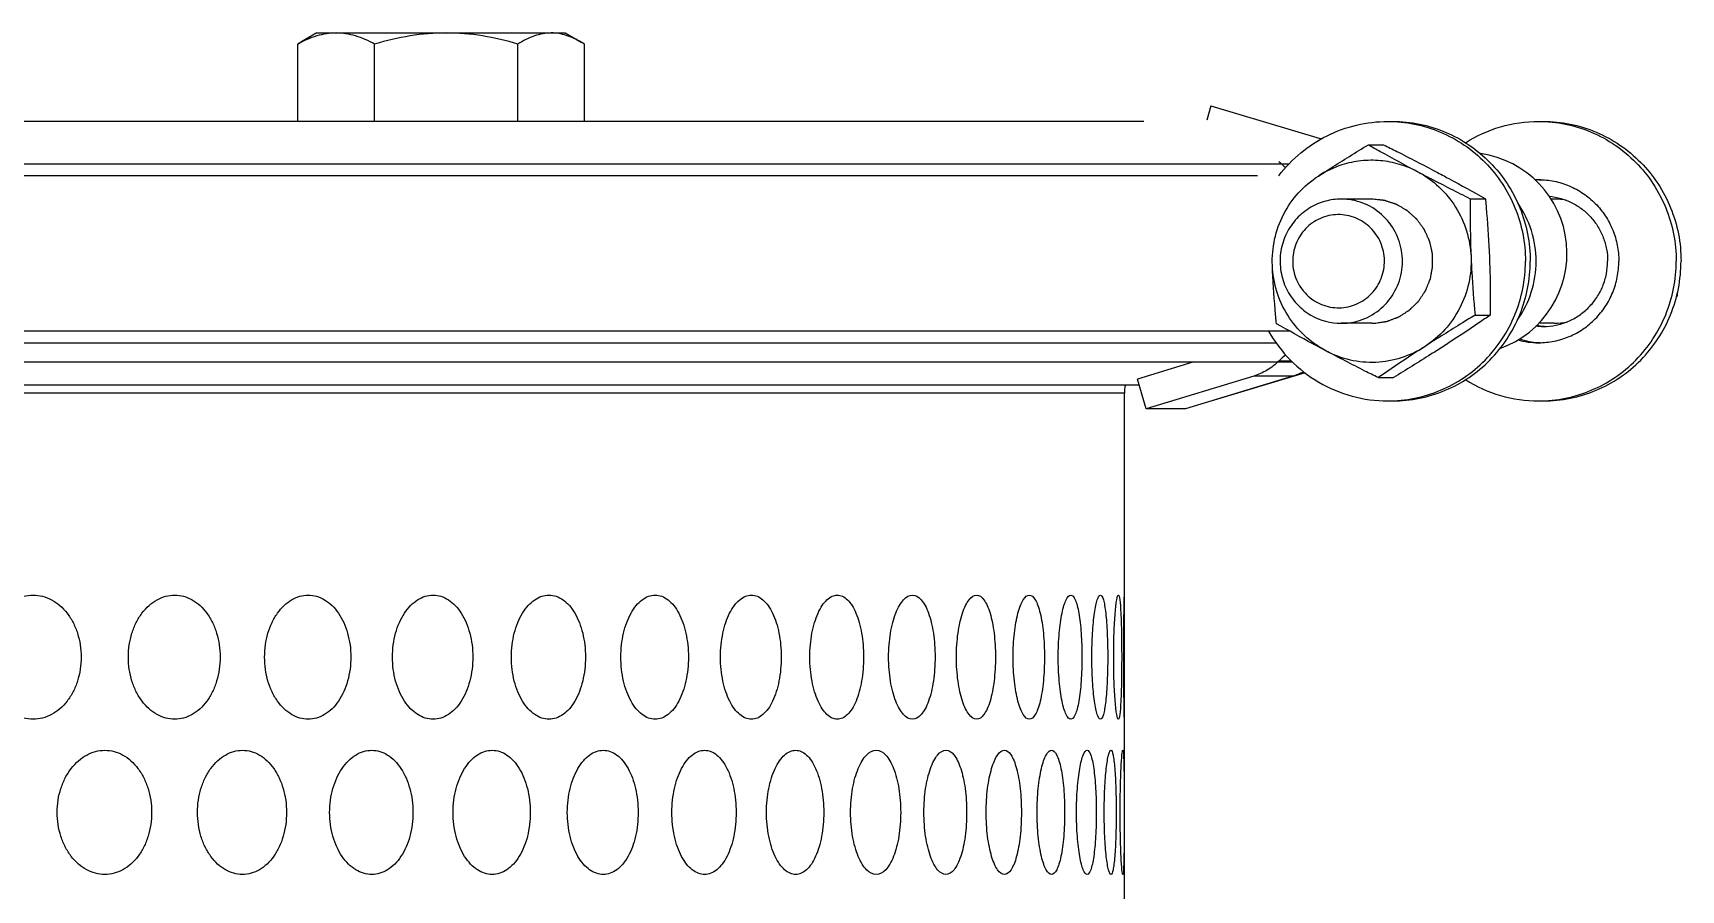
# Model space of a CAD drawing. Header units: millimetres. Extents: x 324 to 7054, y -67 to 2159.
# Drawn here: x 855.2 to 961.4, y 744 to 799.2 of the extents above; entities that cross this region are included whole.
import ezdxf

# ---------------------------------------------------------------- set-up
doc = ezdxf.new("R2010")
doc.units = ezdxf.units.MM
doc.header["$LTSCALE"] = 153.67
doc.layers.get('0').update_dxf_attribs({"linetype": 'CONTINUOUS'})
doc.layers.add('00_BUW_DATUM', color=7, linetype='CONTINUOUS')
doc.layers.add('02___PRT_ALL_AXES', color=7, linetype='CONTINUOUS')

msp = doc.modelspace()

# ---------------------------------------------------------------- linework, layer by layer
at = {"linetype": 'Continuous'}
for p, q in [((931.08848, 794.5043), (930.81352, 793.58779)), ((931.08848, 794.5043), (938.11253, 792.39698)), ((941.43713, 788.49997), (939.47724, 788.49996)), ((953.19641, 788.50005), (952.97202, 788.50005)), ((961.13564, 782.30654), (961.06604, 782.23167)), ((961.08096, 782.30654), (961.13564, 782.30654)), ((941.43718, 780.49997), (939.4773, 780.49996)), ((953.19646, 780.50005), (952.20197, 780.50005)), ((936.34028, 778), (531.51376, 778)), ((929.92889, 778), (926.3553, 776.91133)), ((936.27323, 778.07124), (935.45755, 778.07123)), ((926.92129, 774.99569), (926.3553, 776.91133)), ((933.8386, 777.103), (926.92129, 774.99569)), ((936.36362, 777.10302), (929.44631, 774.9957)), ((937.14753, 777.3135), (931.08848, 775.4957)), ((936.36362, 777.10302), (933.8386, 777.103)), ((925.51376, 776), (543.51376, 776)), ((925.51376, 232.49176), (925.51376, 776)), ((929.44631, 774.9957), (926.92129, 774.99569))]:
    msp.add_line(p, q, dxfattribs=at)
for centre, radius, start, end in [((936.96308, 788.56569), 4, 72.2510919, 73.3), ((938.54594, 794.04647), 4.38844, 225.270898, 233.0509136), ((947.51225, 785), 6.5, 289.6287436, 81.7221805), ((939.47981, 784.59968), 3.90029, 90.0377471, 105.1324038), ((953.19535, 784.60976), 3.8903, 78.0663901, 89.9742897), ((904.38122, 774.44388), 57.29647, 7.8874553, 8.0326796), ((939.47904, 784.39357), 3.89362, 239.9341607, 269.9744249), ((939.47473, 784.40023), 3.90029, 270.0377471, 285.1324038), ((953.1945, 784.3972), 3.89716, 270.0187896, 282.5329533), ((938.54594, 774.9535), 4.38844, 126.9479726, 134.7291015), ((935.22167, 780.84728), 3.91453, 286.9610605, 297.7858261), ((927.51376, 776), 2, 165.2207098, 180)]:
    msp.add_arc(centre, radius, start, end, dxfattribs=at)
for points, knots in [([(940.4929, 780.63519), (940.94813, 780.75854), (941.82331, 781.17793), (942.82412, 782.22964), (943.39711, 783.57109), (943.46821, 785.03035), (943.02952, 786.42237), (942.13473, 787.56968), (940.89938, 788.32438), (939.94775, 788.49997), (939.47724, 788.49996)], [0, 0, 0, 0, 0.124313988, 0.249256379, 0.374825154, 0.500690432, 0.626383576, 0.751519022, 0.87598556, 1, 1, 1, 1]), ([(941.60428, 780.50357), (941.66688, 780.51288), (941.79208, 780.5315), (941.94859, 780.55477), (942.07379, 780.57339), (942.16769, 780.58736), (942.24595, 780.59899), (942.30072, 780.60714), (942.33202, 780.61179), (942.35549, 780.6153), (942.37507, 780.61813), (942.39069, 780.62062), (942.4065, 780.6223), (942.42483, 780.63015), (942.45462, 780.64084), (942.4917, 780.65484), (942.55112, 780.67688), (942.62537, 780.70455), (942.71448, 780.73771), (942.80358, 780.77088), (942.89269, 780.80405), (942.96694, 780.83168), (943.02635, 780.8538), (943.07091, 780.87037), (943.10801, 780.88423), (943.13404, 780.89383), (943.14883, 780.89948), (943.16391, 780.90453), (943.18072, 780.91509), (943.20756, 780.9321), (943.24112, 780.95333), (943.28139, 780.97882), (943.33509, 781.0128), (943.40221, 781.05527), (943.48275, 781.10624), (943.56329, 781.15721), (943.64383, 781.20818), (943.71095, 781.25065), (943.76465, 781.28463), (943.79821, 781.30587), (943.8217, 781.32074), (943.83513, 781.32923), (943.84519, 781.33561), (943.85527, 781.34195), (943.86621, 781.3537), (943.88652, 781.37273), (943.91492, 781.40071), (943.94926, 781.43395), (943.98354, 781.46728), (944.02926, 781.51168), (944.0864, 781.5672), (944.15498, 781.63382), (944.22356, 781.70043), (944.2807, 781.75595), (944.32642, 781.80036), (944.3607, 781.83367), (944.3893, 781.86141), (944.41212, 781.88365), (944.42507, 781.89606), (944.43352, 781.9045), (944.43808, 781.90842), (944.44131, 781.91349), (944.44808, 781.92338), (944.46257, 781.94494), (944.49395, 781.99125), (944.53868, 782.05748), (944.5924, 782.13692), (944.64611, 782.21637), (944.69982, 782.29582), (944.75354, 782.37527), (944.79829, 782.44148), (944.83411, 782.49444), (944.85647, 782.52756), (944.87441, 782.55402), (944.8855, 782.57063), (944.89351, 782.58211), (944.89771, 782.58891), (944.90052, 782.59663), (944.90451, 782.60597), (944.9137, 782.62864), (944.92764, 782.66254), (944.94614, 782.70779), (944.96467, 782.75304), (944.98936, 782.81336), (945.02022, 782.88877), (945.05726, 782.97926), (945.0943, 783.06976), (945.12516, 783.14516), (945.14985, 783.20549), (945.16838, 783.25074), (945.18379, 783.28845), (945.19618, 783.3186), (945.2053, 783.34125), (945.21346, 783.36001), (945.2158, 783.37592), (945.21888, 783.39167), (945.22247, 783.41142), (945.23129, 783.45876), (945.24444, 783.52979), (945.26202, 783.62449), (945.27958, 783.7192), (945.29715, 783.8139), (945.31472, 783.9086), (945.32936, 783.98752), (945.34107, 784.05065), (945.3484, 784.09011), (945.35424, 784.12168), (945.35795, 784.14141), (945.36077, 784.1572), (945.36329, 784.16901), (945.36233, 784.18112), (945.36225, 784.19715), (945.36175, 784.21724), (945.36117, 784.24935), (945.36036, 784.2895), (945.35943, 784.33767), (945.35818, 784.4019), (945.35662, 784.48219), (945.35475, 784.57854), (945.35287, 784.67489), (945.35131, 784.75518), (945.35006, 784.81942), (945.34912, 784.86759), (945.34836, 784.90774), (945.34769, 784.93985), (945.34742, 784.95994), (945.34686, 784.97596), (945.34736, 784.9881), (945.34438, 784.9998), (945.34095, 785.01547), (945.33647, 785.03503), (945.32941, 785.06634), (945.32055, 785.10547), (945.3064, 785.16809), (945.2887, 785.24636), (945.26746, 785.34028), (945.24622, 785.43421), (945.22499, 785.52813), (945.20374, 785.62205), (945.18784, 785.6925), (945.17718, 785.73945), (945.17282, 785.75904), (945.16915, 785.77465), (945.16617, 785.7905), (945.15747, 785.80859), (945.14768, 785.83051), (945.1344, 785.85968), (945.11788, 785.89615), (945.09802, 785.93992), (945.07155, 785.99827), (945.03846, 786.07121), (944.99876, 786.15874), (944.95905, 786.24627), (944.92597, 786.31921), (944.8995, 786.37756), (944.87964, 786.42132), (944.85981, 786.4651), (944.84486, 786.49789), (944.83501, 786.51981), (944.83073, 786.52886), (944.82772, 786.5363), (944.82321, 786.543), (944.81463, 786.55438), (944.80274, 786.57081), (944.7835, 786.597), (944.75953, 786.62978), (944.72113, 786.6822), (944.67315, 786.74774), (944.61557, 786.82638), (944.55799, 786.90502), (944.50041, 786.98366), (944.44282, 787.06229), (944.39485, 787.12785), (944.36123, 787.17368), (944.34568, 787.19504), (944.33843, 787.20481), (944.33495, 787.20985), (944.33025, 787.21356), (944.32147, 787.22166), (944.30805, 787.23353), (944.28439, 787.25484), (944.25474, 787.28141), (944.21919, 787.31333), (944.17178, 787.35587), (944.11252, 787.40905), (944.0414, 787.47287), (943.97029, 787.53668), (943.91103, 787.58986), (943.86362, 787.6324), (943.82807, 787.66433), (943.79246, 787.69616), (943.763, 787.72298), (943.74196, 787.74118), (943.73058, 787.75248), (943.72025, 787.75842), (943.70995, 787.76439), (943.69621, 787.77234), (943.67215, 787.78625), (943.63779, 787.80612), (943.58282, 787.83793), (943.5141, 787.87768), (943.43164, 787.92538), (943.34918, 787.97308), (943.26671, 788.02078), (943.198, 788.06053), (943.14302, 788.09233), (943.10179, 788.11618), (943.06743, 788.13604), (943.03995, 788.15197), (943.02274, 788.16185), (943.00748, 788.16629), (942.99248, 788.17134), (942.9661, 788.17989), (942.92848, 788.19225), (942.88331, 788.20702), (942.8231, 788.22674), (942.74783, 788.25137), (942.6575, 788.28094), (942.56717, 788.31051), (942.47685, 788.34007), (942.40158, 788.36475), (942.34135, 788.38439), (942.30376, 788.39689), (942.27355, 788.40638), (942.25499, 788.41348), (942.23886, 788.41453), (942.22295, 788.41639), (942.20298, 788.41843), (942.17906, 788.421), (942.14714, 788.42439), (942.0913, 788.43034), (942.01152, 788.43883), (941.91579, 788.44902), (941.78815, 788.46261), (941.62859, 788.47959), (941.50095, 788.49318), (941.43713, 788.49997)], [0, 0, 0, 0, 0.015625, 0.03125, 0.0390625, 0.046875, 0.0546875, 0.05859375, 0.060546875, 0.0625, 0.064453125, 0.065429688, 0.06640625, 0.068359375, 0.0703125, 0.07421875, 0.078125, 0.0859375, 0.09375, 0.1015625, 0.109375, 0.1171875, 0.12109375, 0.125, 0.12890625, 0.130859375, 0.131835938, 0.1328125, 0.134765625, 0.13671875, 0.140625, 0.14453125, 0.1484375, 0.15625, 0.1640625, 0.171875, 0.1796875, 0.1875, 0.19140625, 0.1953125, 0.197265625, 0.198242188, 0.19921875, 0.200195312, 0.201171875, 0.203125, 0.20703125, 0.2109375, 0.21484375, 0.21875, 0.2265625, 0.234375, 0.2421875, 0.25, 0.25390625, 0.2578125, 0.26171875, 0.263671875, 0.265625, 0.266113281, 0.266601562, 0.267089844, 0.267578125, 0.26953125, 0.2734375, 0.28125, 0.2890625, 0.296875, 0.3046875, 0.3125, 0.3203125, 0.32421875, 0.328125, 0.330078125, 0.33203125, 0.333007812, 0.333496094, 0.333984375, 0.334960938, 0.3359375, 0.33984375, 0.34375, 0.34765625, 0.3515625, 0.359375, 0.3671875, 0.375, 0.3828125, 0.38671875, 0.390625, 0.39453125, 0.396484375, 0.3984375, 0.400390625, 0.401367188, 0.40234375, 0.404296875, 0.40625, 0.4140625, 0.421875, 0.4296875, 0.4375, 0.4453125, 0.453125, 0.45703125, 0.4609375, 0.462890625, 0.46484375, 0.465820312, 0.466796875, 0.467773438, 0.46875, 0.470703125, 0.47265625, 0.4765625, 0.48046875, 0.484375, 0.4921875, 0.5, 0.5078125, 0.515625, 0.51953125, 0.5234375, 0.52734375, 0.529296875, 0.53125, 0.532226562, 0.533203125, 0.534179688, 0.53515625, 0.537109375, 0.5390625, 0.54296875, 0.546875, 0.5546875, 0.5625, 0.5703125, 0.578125, 0.5859375, 0.59375, 0.595703125, 0.59765625, 0.598632812, 0.599609375, 0.6015625, 0.603515625, 0.60546875, 0.609375, 0.61328125, 0.6171875, 0.625, 0.6328125, 0.640625, 0.6484375, 0.65234375, 0.65625, 0.66015625, 0.6640625, 0.665039062, 0.666015625, 0.666503906, 0.666992188, 0.66796875, 0.669921875, 0.671875, 0.67578125, 0.6796875, 0.6875, 0.6953125, 0.703125, 0.7109375, 0.71875, 0.7265625, 0.73046875, 0.732421875, 0.732910156, 0.733398438, 0.733886719, 0.734375, 0.736328125, 0.73828125, 0.7421875, 0.74609375, 0.75, 0.7578125, 0.765625, 0.7734375, 0.78125, 0.78515625, 0.7890625, 0.79296875, 0.796875, 0.798828125, 0.799804688, 0.80078125, 0.801757812, 0.802734375, 0.8046875, 0.80859375, 0.8125, 0.8203125, 0.828125, 0.8359375, 0.84375, 0.8515625, 0.85546875, 0.859375, 0.86328125, 0.865234375, 0.8671875, 0.868164062, 0.869140625, 0.87109375, 0.875, 0.87890625, 0.8828125, 0.890625, 0.8984375, 0.90625, 0.9140625, 0.921875, 0.92578125, 0.9296875, 0.931640625, 0.93359375, 0.934570312, 0.935546875, 0.9375, 0.939453125, 0.94140625, 0.9453125, 0.953125, 0.9609375, 0.96875, 0.984375, 1, 1, 1, 1]), ([(938.46164, 788.36472), (938.08767, 788.26339), (937.36435, 787.94541), (936.46873, 787.17166), (935.83311, 786.16708), (935.51329, 785.0189), (935.5359, 783.82614), (935.89939, 782.69118), (936.57181, 781.71257), (937.19178, 781.21841), (937.52835, 781.02383)], [0, 0, 0, 0, 0.124076524, 0.248635141, 0.373754975, 0.49928819, 0.624961753, 0.750454283, 0.87550469, 1, 1, 1, 1]), ([(938.54189, 787.39853), (938.16987, 787.29773), (937.45677, 786.94148), (936.67884, 786.03901), (936.29866, 784.90391), (936.3746, 783.70822), (936.89462, 782.63152), (937.78269, 781.83747), (938.90269, 781.44819), (939.6944, 781.50087), (940.06534, 781.60138)], [0, 0, 0, 0, 0.124423511, 0.249541674, 0.375295861, 0.501240898, 0.626822492, 0.751699986, 0.875940263, 1, 1, 1, 1]), ([(940.06534, 781.60138), (940.43735, 781.70218), (941.15046, 782.05843), (941.92838, 782.9609), (942.30857, 784.096), (942.23262, 785.29169), (941.7126, 786.36839), (940.82453, 787.16244), (939.70453, 787.55172), (938.91282, 787.49904), (938.54189, 787.39853)], [0, 0, 0, 0, 0.124423511, 0.249541674, 0.375295861, 0.501240898, 0.626822492, 0.751699986, 0.875940263, 1, 1, 1, 1]), ([(952.02176, 784.5), (952.02176, 785.164), (951.81941, 786.49804), (951.22527, 787.70984), (950.84676, 788.25326)], [0, 0, 0, 0, 0.500659681, 1, 1, 1, 1]), ([(950.824, 780.71426), (951.20957, 781.26068), (951.81536, 782.48209), (952.02176, 783.82944), (952.02176, 784.5)], [0, 0, 0, 0, 0.499325171, 1, 1, 1, 1]), ([(941.43718, 780.49997), (941.46468, 780.50007), (941.50604, 780.50037), (941.55391, 780.50172), (941.58177, 780.50266), (941.59688, 780.50328), (941.60428, 780.50357)], [0, 0, 0, 0, 0.5, 0.75, 0.875, 1, 1, 1, 1]), ([(935.45755, 778.07123), (935.23219, 777.84796), (934.72664, 777.45482), (934.14109, 777.19515), (933.8386, 777.103)], [0, 0, 0, 0, 0.500804119, 1, 1, 1, 1])]:
    msp.add_open_spline(points, degree=3, knots=knots, dxfattribs=at)
at = {"layer": '00_BUW_DATUM', "linetype": 'Continuous'}
for p, q in [((873.51376, 799.2), (872.48849, 798.60806)), ((873.51376, 799.2), (889.51376, 799.2)), ((889.51376, 799.2), (890.53903, 798.60806)), ((872.28442, 798.48547), (872.48846, 798.60826)), ((872.28442, 793.49176), (872.28442, 798.48547)), ((877.23748, 793.49176), (877.23748, 798.48547)), ((886.46682, 793.49176), (886.46682, 798.48547)), ((890.7431, 798.48547), (890.53906, 798.60826)), ((890.7431, 793.49176), (890.7431, 798.48547)), ((941.22438, 791.99877), (942.20364, 791.99877)), ((952.1806, 789.74052), (952.19216, 789.74121)), ((952.18064, 789.73985), (952.19216, 789.74121)), ((947.77665, 788.52514), (948.7559, 788.52514)), ((948.09024, 781.02634), (949.06949, 781.02635)), ((952.18057, 779.25958), (952.1906, 779.25898)), ((952.1806, 779.26017), (952.1906, 779.25898)), ((941.85157, 777.00118), (942.83082, 777.00118))]:
    msp.add_line(p, q, dxfattribs=at)
for centre, radius, start, end in [((941.45459, 784.63926), 6.36354, 107.7029014, 122.8341519), ((952.17941, 784.65654), 5.09351, 89.9998034, 92.7961118), ((952.49214, 784.65677), 5.09328, 93.5068428, 95.9734333), ((952.49188, 784.65994), 5.0901, 91.7638376, 93.3756546), ((952.49225, 784.37796), 4.07791, 263.2307878, 269.9969529), ((952.80519, 784.37916), 4.07914, 259.5025068, 265.6060558), ((952.80477, 784.37661), 4.07656, 265.6091671, 267.797062), ((952.17986, 784.34778), 5.09774, 254.7856269, 269.99483), ((952.49658, 784.36989), 5.12007, 252.2665826, 266.4614537), ((952.49188, 784.34021), 5.09016, 266.6067522, 268.2460143)]:
    msp.add_arc(centre, radius, start, end, dxfattribs=at)
for points, knots in [([(874.76095, 799.2), (874.33882, 799.2), (873.46991, 799.05427), (872.6752, 798.69586), (872.28442, 798.48547)], [0, 0, 0, 0, 0.487481946, 1, 1, 1, 1]), ([(877.23748, 798.48547), (876.84672, 798.69585), (876.05201, 799.05428), (875.18309, 799.2), (874.76095, 799.2)], [0, 0, 0, 0, 0.512509843, 1, 1, 1, 1]), ([(881.85215, 799.2), (881.07208, 799.2), (879.50937, 799.06359), (877.98725, 798.7021), (877.23748, 798.48547)], [0, 0, 0, 0, 0.499885976, 1, 1, 1, 1]), ([(886.46682, 798.48547), (885.71707, 798.7021), (884.19495, 799.0636), (882.63224, 799.2), (881.85215, 799.2)], [0, 0, 0, 0, 0.500105404, 1, 1, 1, 1]), ([(888.60496, 799.2), (888.23907, 799.2), (887.47731, 799.04999), (886.80037, 798.69347), (886.46682, 798.48547)], [0, 0, 0, 0, 0.482076637, 1, 1, 1, 1]), ([(890.53904, 798.60806), (890.23538, 798.78339), (889.6173, 799.08006), (888.9345, 799.2), (888.60496, 799.2)], [0, 0, 0, 0, 0.51550503, 1, 1, 1, 1]), ([(935.45841, 790.0049), (935.86914, 790.54434), (936.81522, 791.53183), (938.5284, 792.64823), (940.4462, 793.34296), (941.79797, 793.50001), (942.47076, 793.49998)], [0, 0, 0, 0, 0.25108156, 0.501310143, 0.750847871, 1, 1, 1, 1]), ([(942.47076, 793.49998), (943.05007, 793.49995), (944.21266, 793.38367), (945.88636, 792.8675), (947.42909, 792.02955), (948.78063, 790.90227), (949.8894, 789.52925), (950.71292, 787.96313), (951.21978, 786.26494), (951.33369, 785.08627), (951.33357, 784.49819)], [0, 0, 0, 0, 0.124059653, 0.248263255, 0.372732349, 0.497547437, 0.622735908, 0.748268326, 0.87406344, 1, 1, 1, 1]), ([(942.78335, 793.49998), (943.36266, 793.49995), (944.52525, 793.38368), (946.19895, 792.8675), (947.74168, 792.02956), (949.09322, 790.90227), (950.20199, 789.52925), (951.02551, 787.96313), (951.53237, 786.26494), (951.64628, 785.08627), (951.64616, 784.4982)], [0, 0, 0, 0, 0.124059653, 0.248263255, 0.372732349, 0.497547437, 0.622735908, 0.748268326, 0.87406344, 1, 1, 1, 1]), ([(947.47733, 792.12913), (948.17404, 792.57189), (949.69824, 793.26404), (951.3558, 793.50005), (952.17944, 793.50005)], [0, 0, 0, 0, 0.500567446, 1, 1, 1, 1]), ([(952.17944, 793.50005), (952.75874, 793.50004), (953.92134, 793.38383), (955.59506, 792.86773), (957.13783, 792.02986), (958.48943, 790.90264), (959.59826, 789.52967), (960.42185, 787.96359), (960.92879, 786.26543), (961.04275, 785.08676), (961.04267, 784.49869)], [0, 0, 0, 0, 0.124059692, 0.248263301, 0.372732378, 0.497547435, 0.622735876, 0.748268278, 0.874063399, 1, 1, 1, 1]), ([(952.49202, 793.50005), (953.07133, 793.50005), (954.23393, 793.38383), (955.90765, 792.86773), (957.45042, 792.02986), (958.80202, 790.90264), (959.91085, 789.52967), (960.73444, 787.96359), (961.24138, 786.26543), (961.35534, 785.08676), (961.35525, 784.49869)], [0, 0, 0, 0, 0.124059692, 0.248263301, 0.372732378, 0.497547435, 0.622735876, 0.748268278, 0.874063399, 1, 1, 1, 1]), ([(938.00423, 789.98618), (938.26949, 790.15733), (939.33592, 790.83927), (940.41272, 791.50487), (941.22438, 791.99877)], [0, 0, 0, 0, 0.249395358, 1, 1, 1, 1]), ([(941.22438, 791.99877), (941.47833, 791.85594), (942.53126, 791.26701), (943.5912, 790.69057), (944.3997, 790.26195)], [0, 0, 0, 0, 0.241499999, 1, 1, 1, 1]), ([(942.20364, 791.99877), (942.48603, 791.85719), (943.61648, 791.28765), (944.74132, 790.70689), (945.58059, 790.26196)], [0, 0, 0, 0, 0.249564239, 1, 1, 1, 1]), ([(944.3997, 790.26195), (944.02932, 790.4583), (943.24809, 790.77822), (942.00665, 791.01623), (940.7433, 791.00392), (939.91834, 790.8286), (939.51956, 790.70146)], [0, 0, 0, 0, 0.250337161, 0.500256375, 0.750046707, 1, 1, 1, 1]), ([(935.04168, 784.2242), (935.01805, 784.78926), (935.11724, 785.92991), (935.69648, 787.54017), (936.66576, 788.94465), (937.53318, 789.68227), (938.00423, 789.98618)], [0, 0, 0, 0, 0.250961316, 0.501506135, 0.751244487, 1, 1, 1, 1]), ([(944.3997, 790.26195), (944.67839, 790.1142), (945.79885, 789.52523), (946.92706, 788.95108), (947.77665, 788.52514)], [0, 0, 0, 0, 0.249190801, 1, 1, 1, 1]), ([(944.3997, 790.26195), (944.89436, 789.99971), (945.82033, 789.33939), (946.90351, 788.02316), (947.6151, 786.46832), (947.80901, 785.3406), (947.83263, 784.77574)], [0, 0, 0, 0, 0.248675143, 0.498335278, 0.748886983, 1, 1, 1, 1]), ([(945.58059, 790.26196), (945.85566, 790.11613), (946.91964, 789.54737), (947.97573, 788.96394), (948.7559, 788.52514)], [0, 0, 0, 0, 0.258063961, 1, 1, 1, 1]), ([(952.17943, 789.75004), (952.51736, 789.75004), (953.19554, 789.68225), (954.17188, 789.3812), (955.07182, 788.89243), (955.86025, 788.23489), (956.50707, 787.434), (956.9875, 786.52045), (957.28322, 785.52986), (957.3497, 784.8423), (957.34964, 784.49925)], [0, 0, 0, 0, 0.124059669, 0.248263303, 0.372732363, 0.497547378, 0.622735836, 0.748268112, 0.874062014, 1, 1, 1, 1]), ([(947.77665, 788.52514), (947.77409, 788.2182), (947.76932, 786.96821), (947.79323, 785.71797), (947.83263, 784.77574)], [0, 0, 0, 0, 0.245556029, 1, 1, 1, 1]), ([(948.7559, 788.52514), (948.78413, 788.21833), (948.89327, 786.97029), (948.97405, 785.71963), (949.01352, 784.77575)], [0, 0, 0, 0, 0.245931701, 1, 1, 1, 1]), ([(952.86785, 788.68267), (953.12156, 788.65917), (953.6262, 788.56407), (954.343, 788.28284), (954.99678, 787.87249), (955.5649, 787.34715), (956.0281, 786.7248), (956.37064, 786.02663), (956.58092, 785.27676), (956.62818, 784.75867), (956.62819, 784.5001)], [0, 0, 0, 0, 0.124046898, 0.24827952, 0.372793679, 0.497646804, 0.622850036, 0.748367237, 0.87411848, 1, 1, 1, 1]), ([(935.2993, 780.47481), (935.27107, 780.78162), (935.16193, 782.02966), (935.08115, 783.28032), (935.04168, 784.2242)], [0, 0, 0, 0, 0.245931701, 1, 1, 1, 1]), ([(938.47461, 778.73799), (937.97995, 779.00023), (937.05399, 779.66055), (935.9708, 780.97678), (935.25921, 782.53162), (935.0653, 783.65934), (935.04168, 784.2242)], [0, 0, 0, 0, 0.248675143, 0.498335278, 0.748886983, 1, 1, 1, 1]), ([(942.46989, 775.49998), (943.04908, 775.49995), (944.21146, 775.61606), (945.88493, 776.13188), (947.42752, 776.96936), (948.77906, 778.09611), (949.88797, 779.46857), (950.7118, 781.03414), (951.21914, 782.73183), (951.33346, 783.91023), (951.33357, 784.49819)], [0, 0, 0, 0, 0.124059922, 0.248263661, 0.372732746, 0.497547697, 0.622735964, 0.748268201, 0.874063262, 1, 1, 1, 1]), ([(942.78247, 775.49998), (943.36167, 775.49995), (944.52405, 775.61606), (946.19751, 776.13188), (947.74011, 776.96936), (949.09164, 778.09611), (950.20056, 779.46858), (951.02439, 781.03414), (951.53172, 782.73183), (951.64605, 783.91023), (951.64616, 784.4982)], [0, 0, 0, 0, 0.124059922, 0.248263661, 0.372732746, 0.497547697, 0.622735964, 0.748268201, 0.874063262, 1, 1, 1, 1]), ([(947.83263, 784.77574), (947.85626, 784.21068), (947.75708, 783.07003), (947.17783, 781.45977), (946.20855, 780.05529), (945.34113, 779.31767), (944.87009, 779.01376)], [0, 0, 0, 0, 0.250961316, 0.501506135, 0.751244487, 1, 1, 1, 1]), ([(947.83263, 784.77574), (947.84588, 784.45875), (947.90741, 783.2074), (948.00454, 781.95797), (948.09024, 781.02634)], [0, 0, 0, 0, 0.253235953, 1, 1, 1, 1]), ([(949.01352, 784.77575), (949.02677, 784.45895), (949.06984, 783.20964), (949.07729, 781.95927), (949.06949, 781.02635)], [0, 0, 0, 0, 0.253649733, 1, 1, 1, 1]), ([(952.17939, 775.50005), (952.75859, 775.50005), (953.92097, 775.61621), (955.5944, 776.13211), (957.13696, 776.96966), (958.48844, 778.09648), (959.59729, 779.469), (960.42105, 781.0346), (960.92831, 782.73232), (961.04258, 783.91072), (961.04267, 784.49869)], [0, 0, 0, 0, 0.124059882, 0.248263615, 0.372732717, 0.497547699, 0.622735996, 0.74826825, 0.874063302, 1, 1, 1, 1]), ([(952.1794, 779.25005), (952.51727, 779.25005), (953.19532, 779.31781), (954.17149, 779.61875), (955.07131, 780.10733), (955.85968, 780.76463), (956.50651, 781.56527), (956.98703, 782.47853), (957.28294, 783.46887), (957.34959, 784.15627), (957.34964, 784.49925)], [0, 0, 0, 0, 0.124059859, 0.248263616, 0.372732702, 0.497547642, 0.622735955, 0.748268084, 0.874061915, 1, 1, 1, 1]), ([(952.49198, 775.50005), (953.07118, 775.50005), (954.23355, 775.61622), (955.90699, 776.13211), (957.44955, 776.96967), (958.80103, 778.09648), (959.90988, 779.469), (960.73364, 781.0346), (961.2409, 782.73232), (961.35517, 783.91073), (961.35525, 784.49869)], [0, 0, 0, 0, 0.124059882, 0.248263615, 0.372732717, 0.497547699, 0.622735996, 0.74826825, 0.874063302, 1, 1, 1, 1]), ([(952.49203, 780.30005), (952.76235, 780.30005), (953.30485, 780.35428), (954.08585, 780.59508), (954.80576, 780.98602), (955.43647, 781.51198), (955.95393, 782.15259), (956.3383, 782.88332), (956.57494, 783.6757), (956.62819, 784.22569), (956.62819, 784.5001)], [0, 0, 0, 0, 0.124059796, 0.248263418, 0.372732525, 0.497547523, 0.622735873, 0.74826809, 0.874061572, 1, 1, 1, 1]), ([(948.09024, 781.02634), (947.82058, 780.86225), (946.74074, 780.20179), (945.66847, 779.52887), (944.87009, 779.01376)], [0, 0, 0, 0, 0.249382278, 1, 1, 1, 1]), ([(949.06949, 781.02635), (948.82851, 780.86088), (947.82969, 780.17908), (946.82152, 779.51092), (946.05098, 779.01377)], [0, 0, 0, 0, 0.24172348, 1, 1, 1, 1]), ([(934.79591, 779.99755), (935.1809, 779.32091), (936.1296, 778.06405), (937.98538, 776.61794), (940.14701, 775.70719), (941.69869, 775.50002), (942.46989, 775.49998)], [0, 0, 0, 0, 0.251301826, 0.501610159, 0.751055028, 1, 1, 1, 1]), ([(938.47461, 778.73799), (938.19954, 778.88382), (937.13556, 779.45258), (936.07947, 780.03601), (935.2993, 780.47481)], [0, 0, 0, 0, 0.258063961, 1, 1, 1, 1]), ([(938.47461, 778.73799), (938.96765, 778.47661), (940.02736, 778.0827), (941.71214, 777.93132), (943.37812, 778.22732), (944.40074, 778.71094), (944.87009, 779.01376)], [0, 0, 0, 0, 0.250133876, 0.499841366, 0.749633993, 1, 1, 1, 1]), ([(944.87009, 779.01376), (944.60809, 778.84472), (943.59451, 778.18503), (942.59149, 777.50921), (941.85157, 777.00118)], [0, 0, 0, 0, 0.257823257, 1, 1, 1, 1]), ([(946.05098, 779.01377), (945.78571, 778.84262), (944.71929, 778.16068), (943.64248, 777.49508), (942.83082, 777.00118)], [0, 0, 0, 0, 0.249395358, 1, 1, 1, 1]), ([(941.85157, 777.00118), (941.56917, 777.14276), (940.43872, 777.7123), (939.31388, 778.29306), (938.47461, 778.73799)], [0, 0, 0, 0, 0.249564239, 1, 1, 1, 1]), ([(947.47753, 776.87084), (948.17422, 776.42812), (949.69834, 775.73604), (951.35581, 775.50005), (952.17939, 775.50005)], [0, 0, 0, 0, 0.50056742, 1, 1, 1, 1])]:
    msp.add_open_spline(points, degree=3, knots=knots, dxfattribs=at)
at = {"layer": '02___PRT_ALL_AXES', "linetype": 'Continuous'}
for p, q in [((926.76986, 793.49176), (540.5752, 793.49176)), ((936.1135, 790.75897), (531.63665, 790.75897)), ((934.08209, 790), (529.01376, 790)), ((936.14989, 780), (529.01376, 780)), ((531.63665, 779.24103), (935.27949, 779.24103)), ((926.47439, 776.50824), (540.5752, 776.50824))]:
    msp.add_line(p, q, dxfattribs=at)
for points, knots in [([(852.09656, 759), (852.09684, 759.26583), (852.13801, 759.78945), (852.32094, 760.54514), (852.61365, 761.23528), (853.1404, 762.04859), (854.01404, 762.7909), (855.24764, 763.10456), (856.4692, 762.79082), (857.32454, 762.05038), (857.83725, 761.2386), (858.12193, 760.54817), (858.29958, 759.79095), (858.3395, 759.2663), (858.33976, 759)], [0, 0, 0, 0, 0.0625, 0.125, 0.1875, 0.25, 0.375, 0.5, 0.625, 0.75, 0.8125, 0.875, 0.9375, 1, 1, 1, 1]), ([(861.37941, 759), (861.37967, 759.26583), (861.41873, 759.78945), (861.59224, 760.54514), (861.86984, 761.23528), (862.36927, 762.04859), (863.19722, 762.7909), (864.36529, 763.10456), (865.52082, 762.79082), (866.3292, 762.05038), (866.81353, 761.2386), (867.08238, 760.54817), (867.25013, 759.79095), (867.28781, 759.2663), (867.28806, 759)], [0, 0, 0, 0, 0.0625, 0.125, 0.1875, 0.25, 0.375, 0.5, 0.625, 0.75, 0.8125, 0.875, 0.9375, 1, 1, 1, 1]), ([(870.15443, 759), (870.15467, 759.26583), (870.19146, 759.78945), (870.35486, 760.54514), (870.61623, 761.23528), (871.08635, 762.04859), (871.8653, 762.7909), (872.96316, 763.10456), (874.04804, 762.79082), (874.80622, 762.05038), (875.26023, 761.2386), (875.51218, 760.54817), (875.66934, 759.79095), (875.70465, 759.2663), (875.70488, 759)], [0, 0, 0, 0, 0.0625, 0.125, 0.1875, 0.25, 0.375, 0.5, 0.625, 0.75, 0.8125, 0.875, 0.9375, 1, 1, 1, 1]), ([(878.38649, 759), (878.38672, 759.26583), (878.42108, 759.78945), (878.57372, 760.54514), (878.81783, 761.23528), (879.25674, 762.04859), (879.98358, 762.7909), (881.00683, 763.10456), (882.01672, 762.79082), (882.72166, 762.05038), (883.14354, 761.2386), (883.37757, 760.54817), (883.52353, 759.79095), (883.55631, 759.2663), (883.55652, 759)], [0, 0, 0, 0, 0.0625, 0.125, 0.1875, 0.25, 0.375, 0.5, 0.625, 0.75, 0.8125, 0.875, 0.9375, 1, 1, 1, 1]), ([(886.04264, 759), (886.04286, 759.26583), (886.07467, 759.78945), (886.21593, 760.54514), (886.44179, 761.23528), (886.84774, 762.04859), (887.51956, 762.7909), (888.4641, 763.10456), (889.39496, 762.79082), (890.04385, 762.05038), (890.4319, 761.2386), (890.64708, 760.54817), (890.78124, 759.79095), (890.81137, 759.2663), (890.81157, 759)], [0, 0, 0, 0, 0.0625, 0.125, 0.1875, 0.25, 0.375, 0.5, 0.625, 0.75, 0.8125, 0.875, 0.9375, 1, 1, 1, 1]), ([(893.09225, 759), (893.09244, 759.26583), (893.12157, 759.78945), (893.25089, 760.54514), (893.4576, 761.23528), (893.82897, 762.04859), (894.44308, 762.7909), (895.30513, 763.10456), (896.15323, 762.79082), (896.74346, 762.05038), (897.09614, 761.2386), (897.29161, 760.54817), (897.41344, 759.79095), (897.44079, 759.2663), (897.44097, 759)], [0, 0, 0, 0, 0.0625, 0.125, 0.1875, 0.25, 0.375, 0.5, 0.625, 0.75, 0.8125, 0.875, 0.9375, 1, 1, 1, 1]), ([(899.50708, 759), (899.50726, 759.26583), (899.53358, 759.78945), (899.65045, 760.54514), (899.83718, 761.23528), (900.17248, 762.04859), (900.72641, 762.7909), (901.50253, 763.10456), (902.26447, 762.79082), (902.79369, 762.05038), (903.10958, 761.2386), (903.28455, 760.54817), (903.39356, 759.79095), (903.41804, 759.2663), (903.4182, 759)], [0, 0, 0, 0, 0.0625, 0.125, 0.1875, 0.25, 0.375, 0.5, 0.625, 0.75, 0.8125, 0.875, 0.9375, 1, 1, 1, 1]), ([(905.26146, 759), (905.26162, 759.26583), (905.28504, 759.78945), (905.38898, 760.54514), (905.55498, 761.23528), (905.85288, 762.04859), (906.34442, 762.7909), (907.0315, 763.10456), (907.70423, 762.79082), (908.17032, 762.05038), (908.44815, 761.2386), (908.60193, 760.54817), (908.69768, 759.79095), (908.71917, 759.2663), (908.71932, 759)], [0, 0, 0, 0, 0.0625, 0.125, 0.1875, 0.25, 0.375, 0.5, 0.625, 0.75, 0.8125, 0.875, 0.9375, 1, 1, 1, 1]), ([(910.33236, 759), (910.3325, 759.26583), (910.35292, 759.78945), (910.44352, 760.54514), (910.58813, 761.23528), (910.84742, 762.04859), (911.27461, 762.7909), (911.86989, 763.10456), (912.45073, 762.79082), (912.85181, 762.05038), (913.09048, 761.2386), (913.22245, 760.54817), (913.30457, 759.79095), (913.32299, 759.2663), (913.32311, 759)], [0, 0, 0, 0, 0.0625, 0.125, 0.1875, 0.25, 0.375, 0.5, 0.625, 0.75, 0.8125, 0.875, 0.9375, 1, 1, 1, 1]), ([(914.69948, 759), (914.6996, 759.26583), (914.71693, 759.78945), (914.79383, 760.54514), (914.91648, 761.23528), (915.13612, 762.04859), (915.49724, 762.7909), (915.99835, 763.10456), (916.48496, 762.79082), (916.81944, 762.05038), (917.01799, 761.2386), (917.12762, 760.54817), (917.19577, 759.79095), (917.21105, 759.2663), (917.21115, 759)], [0, 0, 0, 0, 0.0625, 0.125, 0.1875, 0.25, 0.375, 0.5, 0.625, 0.75, 0.8125, 0.875, 0.9375, 1, 1, 1, 1]), ([(918.34533, 759), (918.34543, 759.26583), (918.35962, 759.78945), (918.4225, 760.54514), (918.52269, 761.23528), (918.70181, 762.04859), (918.99542, 762.7909), (919.40034, 763.10456), (919.79079, 762.79082), (920.05733, 762.05038), (920.21495, 761.2386), (920.30181, 760.54817), (920.35572, 759.79095), (920.3678, 759.2663), (920.36787, 759)], [0, 0, 0, 0, 0.0625, 0.125, 0.1875, 0.25, 0.375, 0.5, 0.625, 0.75, 0.8125, 0.875, 0.9375, 1, 1, 1, 1]), ([(921.25533, 759), (921.25541, 759.26583), (921.26638, 759.78945), (921.31501, 760.54514), (921.39233, 761.23528), (921.53022, 762.04859), (921.75514, 762.7909), (922.06226, 763.10456), (922.35497, 762.79082), (922.5525, 762.05038), (922.66858, 761.2386), (922.73231, 760.54817), (922.77176, 759.79095), (922.78059, 759.2663), (922.78065, 759)], [0, 0, 0, 0, 0.0625, 0.125, 0.1875, 0.25, 0.375, 0.5, 0.625, 0.75, 0.8125, 0.875, 0.9375, 1, 1, 1, 1]), ([(923.41782, 759), (923.41788, 759.26583), (923.4256, 759.78945), (923.45977, 760.54514), (923.51392, 761.23528), (923.61002, 762.04859), (923.76535, 762.7909), (923.97344, 763.10456), (924.16725, 762.79082), (924.29497, 762.05038), (924.36904, 761.2386), (924.40939, 760.54817), (924.43423, 759.79095), (924.43977, 759.2663), (924.43981, 759)], [0, 0, 0, 0, 0.0625, 0.125, 0.1875, 0.25, 0.375, 0.5, 0.625, 0.75, 0.8125, 0.875, 0.9375, 1, 1, 1, 1]), ([(924.82416, 759), (924.82419, 759.26583), (924.82863, 759.78945), (924.8482, 760.54514), (924.87897, 761.23528), (924.93289, 762.04859), (925.01801, 762.7909), (925.12624, 763.10456), (925.22036, 762.79082), (925.27777, 762.05038), (925.30953, 761.2386), (925.32634, 760.54817), (925.33647, 759.79095), (925.3387, 759.2663), (925.33872, 759)], [0, 0, 0, 0, 0.0625, 0.125, 0.1875, 0.25, 0.375, 0.5, 0.625, 0.75, 0.8125, 0.875, 0.9375, 1, 1, 1, 1]), ([(925.4687, 759), (925.4687, 759.26583), (925.46985, 759.78945), (925.47475, 760.54514), (925.482, 761.23528), (925.49353, 762.04859), (925.50811, 762.7909), (925.51359, 763.0079), (925.51376, 762.9994), (925.51376, 762.99821)], [0, 0, 0, 0, 0.122684727, 0.245369453, 0.36805418, 0.490738907, 0.73610836, 0.981477814, 1, 1, 1, 1]), ([(858.33976, 759), (858.33949, 758.73417), (858.29973, 758.21055), (858.12281, 757.45486), (857.83897, 756.76472), (857.32626, 755.95141), (856.47016, 755.2091), (855.24531, 754.89544), (854.015, 755.20918), (853.14217, 755.94962), (852.61542, 756.7614), (852.32185, 757.45183), (852.13816, 758.20905), (852.09683, 758.7337), (852.09656, 759)], [0, 0, 0, 0, 0.0625, 0.125, 0.1875, 0.25, 0.375, 0.5, 0.625, 0.75, 0.8125, 0.875, 0.9375, 1, 1, 1, 1]), ([(867.28806, 759), (867.28781, 758.73417), (867.25026, 758.21055), (867.08321, 757.45486), (866.81516, 756.76472), (866.33083, 755.95141), (865.52173, 755.2091), (864.36309, 754.89544), (863.19813, 755.20918), (862.37095, 755.94962), (861.87152, 756.7614), (861.5931, 757.45183), (861.41887, 758.20905), (861.37967, 758.7337), (861.37941, 759)], [0, 0, 0, 0, 0.0625, 0.125, 0.1875, 0.25, 0.375, 0.5, 0.625, 0.75, 0.8125, 0.875, 0.9375, 1, 1, 1, 1]), ([(875.70488, 759), (875.70464, 758.73417), (875.66947, 758.21055), (875.51296, 757.45486), (875.26176, 756.76472), (874.80775, 755.95141), (874.0489, 755.2091), (872.96109, 754.89544), (871.86616, 755.20918), (871.08792, 755.94962), (870.61782, 756.7614), (870.35567, 757.45183), (870.19159, 758.20905), (870.15467, 758.7337), (870.15443, 759)], [0, 0, 0, 0, 0.0625, 0.125, 0.1875, 0.25, 0.375, 0.5, 0.625, 0.75, 0.8125, 0.875, 0.9375, 1, 1, 1, 1]), ([(883.55652, 759), (883.5563, 758.73417), (883.52365, 758.21055), (883.3783, 757.45486), (883.14496, 756.76472), (882.72308, 755.95141), (882.01752, 755.2091), (881.0049, 754.89544), (879.98438, 755.20918), (879.25821, 755.94962), (878.81931, 756.7614), (878.57449, 757.45183), (878.42121, 758.20905), (878.38671, 758.7337), (878.38649, 759)], [0, 0, 0, 0, 0.0625, 0.125, 0.1875, 0.25, 0.375, 0.5, 0.625, 0.75, 0.8125, 0.875, 0.9375, 1, 1, 1, 1]), ([(890.81157, 759), (890.81137, 758.73417), (890.78135, 758.21055), (890.64775, 757.45486), (890.4332, 756.76472), (890.04516, 755.95141), (889.3957, 755.2091), (888.46232, 754.89544), (887.5203, 755.20918), (886.84911, 755.94962), (886.44316, 756.7614), (886.21664, 757.45183), (886.07478, 758.20905), (886.04285, 758.7337), (886.04264, 759)], [0, 0, 0, 0, 0.0625, 0.125, 0.1875, 0.25, 0.375, 0.5, 0.625, 0.75, 0.8125, 0.875, 0.9375, 1, 1, 1, 1]), ([(897.44097, 759), (897.44079, 758.73417), (897.41354, 758.21055), (897.29221, 757.45486), (897.09732, 756.76472), (896.74465, 755.95141), (896.1539, 755.2091), (895.30351, 754.89544), (894.44375, 755.20918), (893.83022, 755.94962), (893.45885, 756.7614), (893.25154, 757.45183), (893.12168, 758.20905), (893.09244, 758.7337), (893.09225, 759)], [0, 0, 0, 0, 0.0625, 0.125, 0.1875, 0.25, 0.375, 0.5, 0.625, 0.75, 0.8125, 0.875, 0.9375, 1, 1, 1, 1]), ([(903.4182, 759), (903.41803, 758.73417), (903.39365, 758.21055), (903.2851, 757.45486), (903.11064, 756.76472), (902.79476, 755.95141), (902.26508, 755.2091), (901.50107, 754.89544), (900.72701, 755.20918), (900.1736, 755.94962), (899.83831, 756.7614), (899.65103, 757.45183), (899.53368, 758.20905), (899.50725, 758.7337), (899.50708, 759)], [0, 0, 0, 0, 0.0625, 0.125, 0.1875, 0.25, 0.375, 0.5, 0.625, 0.75, 0.8125, 0.875, 0.9375, 1, 1, 1, 1]), ([(908.71932, 759), (908.71917, 758.73417), (908.69776, 758.21055), (908.6024, 757.45486), (908.44908, 756.76472), (908.17126, 755.95141), (907.70477, 755.2091), (907.03021, 754.89544), (906.34495, 755.20918), (905.85387, 755.94962), (905.55599, 756.7614), (905.3895, 757.45183), (905.28512, 758.20905), (905.26162, 758.7337), (905.26146, 759)], [0, 0, 0, 0, 0.0625, 0.125, 0.1875, 0.25, 0.375, 0.5, 0.625, 0.75, 0.8125, 0.875, 0.9375, 1, 1, 1, 1]), ([(913.32311, 759), (913.32299, 758.73417), (913.30463, 758.21055), (913.22286, 757.45486), (913.09128, 756.76472), (912.85262, 755.95141), (912.45119, 755.2091), (911.86877, 754.89544), (911.27507, 755.20918), (910.84829, 755.94962), (910.58901, 756.7614), (910.44397, 757.45183), (910.35299, 758.20905), (910.3325, 758.7337), (910.33236, 759)], [0, 0, 0, 0, 0.0625, 0.125, 0.1875, 0.25, 0.375, 0.5, 0.625, 0.75, 0.8125, 0.875, 0.9375, 1, 1, 1, 1]), ([(917.21115, 759), (917.21105, 758.73417), (917.19583, 758.21055), (917.12796, 757.45486), (917.01865, 756.76472), (916.82012, 755.95141), (916.48535, 755.2091), (915.99741, 754.89544), (915.49763, 755.20918), (915.13686, 755.94962), (914.91722, 756.7614), (914.79422, 757.45183), (914.717, 758.20905), (914.69959, 758.7337), (914.69948, 759)], [0, 0, 0, 0, 0.0625, 0.125, 0.1875, 0.25, 0.375, 0.5, 0.625, 0.75, 0.8125, 0.875, 0.9375, 1, 1, 1, 1]), ([(920.36787, 759), (920.36779, 758.73417), (920.35576, 758.21055), (920.30207, 757.45486), (920.21548, 756.76472), (920.05786, 755.95141), (919.7911, 755.2091), (919.39959, 754.89544), (918.99573, 755.20918), (918.70241, 755.94962), (918.52329, 756.7614), (918.42282, 757.45183), (918.35967, 758.20905), (918.34543, 758.7337), (918.34533, 759)], [0, 0, 0, 0, 0.0625, 0.125, 0.1875, 0.25, 0.375, 0.5, 0.625, 0.75, 0.8125, 0.875, 0.9375, 1, 1, 1, 1]), ([(922.78065, 759), (922.78059, 758.73417), (922.77179, 758.21055), (922.7325, 757.45486), (922.66896, 756.76472), (922.55289, 755.95141), (922.35521, 755.2091), (922.06169, 754.89544), (921.75537, 755.20918), (921.53068, 755.94962), (921.3928, 756.7614), (921.31525, 757.45183), (921.26643, 758.20905), (921.2554, 758.7337), (921.25533, 759)], [0, 0, 0, 0, 0.0625, 0.125, 0.1875, 0.25, 0.375, 0.5, 0.625, 0.75, 0.8125, 0.875, 0.9375, 1, 1, 1, 1]), ([(924.43981, 759), (924.43977, 758.73417), (924.43425, 758.21055), (924.40951, 757.45486), (924.36928, 756.76472), (924.29523, 755.95141), (924.16741, 755.2091), (923.97306, 754.89544), (923.76551, 755.20918), (923.61034, 755.94962), (923.51425, 756.7614), (923.45994, 757.45183), (923.42563, 758.20905), (923.41788, 758.7337), (923.41782, 759)], [0, 0, 0, 0, 0.0625, 0.125, 0.1875, 0.25, 0.375, 0.5, 0.625, 0.75, 0.8125, 0.875, 0.9375, 1, 1, 1, 1]), ([(925.33872, 759), (925.3387, 758.73417), (925.33648, 758.21055), (925.32639, 757.45486), (925.30963, 756.76472), (925.27789, 755.95141), (925.22044, 755.2091), (925.12605, 754.89544), (925.01809, 755.20918), (924.93307, 755.94962), (924.87915, 756.7614), (924.8483, 757.45183), (924.82865, 758.20905), (924.82419, 758.7337), (924.82416, 759)], [0, 0, 0, 0, 0.0625, 0.125, 0.1875, 0.25, 0.375, 0.5, 0.625, 0.75, 0.8125, 0.875, 0.9375, 1, 1, 1, 1]), ([(925.51376, 755.00183), (925.51376, 755.00062), (925.51359, 754.99202), (925.50811, 755.20918), (925.49357, 755.94962), (925.48204, 756.7614), (925.47477, 757.45183), (925.46985, 758.20905), (925.4687, 758.7337), (925.4687, 759)], [0, 0, 0, 0, 0.018760505, 0.264070379, 0.509380252, 0.632035189, 0.754690126, 0.877345063, 1, 1, 1, 1]), ([(856.79919, 749), (856.79946, 749.26583), (856.83959, 749.78945), (857.0179, 750.54514), (857.3032, 751.23528), (857.81655, 752.04859), (858.66777, 752.7909), (859.86921, 753.10456), (861.05834, 752.79082), (861.89062, 752.05038), (862.38939, 751.2386), (862.66629, 750.54817), (862.83908, 749.79095), (862.8779, 749.2663), (862.87815, 749)], [0, 0, 0, 0, 0.0625, 0.125, 0.1875, 0.25, 0.375, 0.5, 0.625, 0.75, 0.8125, 0.875, 0.9375, 1, 1, 1, 1]), ([(865.83264, 749), (865.83289, 749.26583), (865.87083, 749.78945), (866.03938, 750.54514), (866.309, 751.23528), (866.79401, 752.04859), (867.59787, 752.7909), (868.7314, 753.10456), (869.85217, 752.79082), (870.63583, 752.05038), (871.10524, 751.2386), (871.36577, 750.54817), (871.52831, 749.79095), (871.56482, 749.2663), (871.56506, 749)], [0, 0, 0, 0, 0.0625, 0.125, 0.1875, 0.25, 0.375, 0.5, 0.625, 0.75, 0.8125, 0.875, 0.9375, 1, 1, 1, 1]), ([(874.34044, 749), (874.34068, 749.26583), (874.37627, 749.78945), (874.53437, 750.54514), (874.78724, 751.23528), (875.24198, 752.04859), (875.99525, 752.7909), (877.05633, 753.10456), (878.10425, 752.79082), (878.83617, 752.05038), (879.27434, 751.2386), (879.51745, 750.54817), (879.66908, 749.79095), (879.70314, 749.2663), (879.70336, 749)], [0, 0, 0, 0, 0.0625, 0.125, 0.1875, 0.25, 0.375, 0.5, 0.625, 0.75, 0.8125, 0.875, 0.9375, 1, 1, 1, 1]), ([(882.28853, 749), (882.28875, 749.26583), (882.32185, 749.78945), (882.46888, 750.54514), (882.70398, 751.23528), (883.12662, 752.04859), (883.8263, 752.7909), (884.81069, 753.10456), (885.78155, 752.79082), (886.4588, 752.05038), (886.86397, 751.2386), (887.08869, 750.54817), (887.22882, 749.79095), (887.26029, 749.2663), (887.26049, 749)], [0, 0, 0, 0, 0.0625, 0.125, 0.1875, 0.25, 0.375, 0.5, 0.625, 0.75, 0.8125, 0.875, 0.9375, 1, 1, 1, 1]), ([(889.64509, 749), (889.64529, 749.26583), (889.67577, 749.78945), (889.81114, 750.54514), (890.02753, 751.23528), (890.41639, 752.04859), (891.05967, 752.7909), (891.96342, 753.10456), (892.85334, 752.79082), (893.47321, 752.05038), (893.84376, 751.2386), (894.04919, 750.54817), (894.17725, 749.79095), (894.20601, 749.2663), (894.20619, 749)], [0, 0, 0, 0, 0.0625, 0.125, 0.1875, 0.25, 0.375, 0.5, 0.625, 0.75, 0.8125, 0.875, 0.9375, 1, 1, 1, 1]), ([(896.38068, 749), (896.38086, 749.26583), (896.4086, 749.78945), (896.53176, 750.54514), (896.72858, 751.23528), (897.08209, 752.04859), (897.6664, 752.7909), (898.4859, 753.10456), (899.29132, 752.79082), (899.85133, 752.05038), (900.18578, 751.2386), (900.37109, 750.54817), (900.48657, 749.79095), (900.51249, 749.2663), (900.51266, 749)], [0, 0, 0, 0, 0.0625, 0.125, 0.1875, 0.25, 0.375, 0.5, 0.625, 0.75, 0.8125, 0.875, 0.9375, 1, 1, 1, 1]), ([(902.46833, 749), (902.4685, 749.26583), (902.49338, 749.78945), (902.60384, 750.54514), (902.7803, 751.23528), (903.09705, 752.04859), (903.62005, 752.7909), (904.35202, 753.10456), (905.06971, 752.79082), (905.56762, 752.05038), (905.86462, 751.2386), (906.02908, 750.54817), (906.13152, 749.79095), (906.15451, 749.2663), (906.15466, 749)], [0, 0, 0, 0, 0.0625, 0.125, 0.1875, 0.25, 0.375, 0.5, 0.625, 0.75, 0.8125, 0.875, 0.9375, 1, 1, 1, 1]), ([(907.88368, 749), (907.88383, 749.26583), (907.90576, 749.78945), (908.00308, 750.54514), (908.15847, 751.23528), (908.43719, 752.04859), (908.89679, 752.7909), (909.53829, 753.10456), (910.16539, 752.79082), (910.59919, 752.05038), (910.85757, 751.2386), (911.00052, 750.54817), (911.0895, 749.79095), (911.10947, 749.2663), (911.1096, 749)], [0, 0, 0, 0, 0.0625, 0.125, 0.1875, 0.25, 0.375, 0.5, 0.625, 0.75, 0.8125, 0.875, 0.9375, 1, 1, 1, 1]), ([(912.60505, 749), (912.60518, 749.26583), (912.62407, 749.78945), (912.70786, 750.54514), (912.84155, 751.23528), (913.08114, 752.04859), (913.47549, 752.7909), (914.02396, 753.10456), (914.55796, 752.79082), (914.92592, 752.05038), (915.14464, 751.2386), (915.2655, 750.54817), (915.34067, 749.79095), (915.35753, 749.2663), (915.35764, 749)], [0, 0, 0, 0, 0.0625, 0.125, 0.1875, 0.25, 0.375, 0.5, 0.625, 0.75, 0.8125, 0.875, 0.9375, 1, 1, 1, 1]), ([(916.61355, 749), (916.61365, 749.26583), (916.62942, 749.78945), (916.69935, 750.54514), (916.81082, 751.23528), (917.0103, 752.04859), (917.33783, 752.7909), (917.79107, 753.10456), (918.22982, 752.79082), (918.53048, 752.05038), (918.70866, 751.2386), (918.80695, 750.54817), (918.86801, 749.79095), (918.8817, 749.2663), (918.88179, 749)], [0, 0, 0, 0, 0.0625, 0.125, 0.1875, 0.25, 0.375, 0.5, 0.625, 0.75, 0.8125, 0.875, 0.9375, 1, 1, 1, 1]), ([(919.89311, 749), (919.8932, 749.26583), (919.90579, 749.78945), (919.96157, 750.54514), (920.05037, 751.23528), (920.20895, 752.04859), (920.46835, 752.7909), (920.82455, 753.10456), (921.1663, 752.79082), (921.39844, 752.05038), (921.53537, 751.2386), (921.6107, 750.54817), (921.6574, 749.79095), (921.66786, 749.2663), (921.66793, 749)], [0, 0, 0, 0, 0.0625, 0.125, 0.1875, 0.25, 0.375, 0.5, 0.625, 0.75, 0.8125, 0.875, 0.9375, 1, 1, 1, 1]), ([(922.43063, 749), (922.43069, 749.26583), (922.44005, 749.78945), (922.48147, 750.54514), (922.54723, 751.23528), (922.66429, 752.04859), (922.85451, 752.7909), (923.11224, 753.10456), (923.35562, 752.79082), (923.51833, 752.05038), (923.61345, 751.2386), (923.66551, 750.54817), (923.69768, 749.79095), (923.70487, 749.2663), (923.70491, 749)], [0, 0, 0, 0, 0.0625, 0.125, 0.1875, 0.25, 0.375, 0.5, 0.625, 0.75, 0.8125, 0.875, 0.9375, 1, 1, 1, 1]), ([(924.21593, 749), (924.21597, 749.26583), (924.22206, 749.78945), (924.24895, 750.54514), (924.29143, 751.23528), (924.36647, 752.04859), (924.48676, 752.7909), (924.645, 753.10456), (924.78904, 752.79082), (924.88165, 752.05038), (924.93459, 751.2386), (924.96318, 750.54817), (924.98067, 749.79095), (924.98456, 749.2663), (924.98459, 749)], [0, 0, 0, 0, 0.0625, 0.125, 0.1875, 0.25, 0.375, 0.5, 0.625, 0.75, 0.8125, 0.875, 0.9375, 1, 1, 1, 1]), ([(925.24188, 749), (925.2419, 749.26583), (925.2447, 749.78945), (925.25694, 750.54514), (925.27596, 751.23528), (925.3087, 752.04859), (925.35857, 752.7909), (925.41668, 753.10456), (925.4608, 752.79082), (925.48295, 752.05038), (925.49349, 751.2386), (925.4985, 750.54817), (925.50125, 749.79095), (925.50183, 749.2663), (925.50183, 749)], [0, 0, 0, 0, 0.0625, 0.125, 0.1875, 0.25, 0.375, 0.5, 0.625, 0.75, 0.8125, 0.875, 0.9375, 1, 1, 1, 1]), ([(862.87815, 749), (862.87789, 748.73417), (862.83922, 748.21055), (862.66715, 747.45486), (862.39107, 746.76472), (861.8923, 745.95141), (861.05928, 745.2091), (859.86694, 744.89544), (858.6687, 745.20918), (857.81827, 745.94962), (857.30493, 746.7614), (857.01879, 747.45183), (856.83974, 748.20905), (856.79945, 748.7337), (856.79919, 749)], [0, 0, 0, 0, 0.0625, 0.125, 0.1875, 0.25, 0.375, 0.5, 0.625, 0.75, 0.8125, 0.875, 0.9375, 1, 1, 1, 1]), ([(871.56506, 749), (871.56482, 748.73417), (871.52844, 748.21055), (871.36658, 747.45486), (871.10682, 746.76472), (870.63742, 745.95141), (869.85305, 745.2091), (868.72926, 744.89544), (867.59875, 745.20918), (866.79564, 745.94962), (866.31063, 746.7614), (866.04022, 747.45183), (865.87097, 748.20905), (865.83289, 748.7337), (865.83264, 749)], [0, 0, 0, 0, 0.0625, 0.125, 0.1875, 0.25, 0.375, 0.5, 0.625, 0.75, 0.8125, 0.875, 0.9375, 1, 1, 1, 1]), ([(879.70336, 749), (879.70314, 748.73417), (879.66921, 748.21055), (879.5182, 747.45486), (879.27581, 746.76472), (878.83765, 745.95141), (878.10507, 745.2091), (877.05433, 744.89544), (875.99608, 745.20918), (875.2435, 745.94962), (874.78877, 746.7614), (874.53516, 747.45183), (874.3764, 748.20905), (874.34067, 748.7337), (874.34044, 749)], [0, 0, 0, 0, 0.0625, 0.125, 0.1875, 0.25, 0.375, 0.5, 0.625, 0.75, 0.8125, 0.875, 0.9375, 1, 1, 1, 1]), ([(887.26049, 749), (887.26028, 748.73417), (887.22893, 748.21055), (887.08938, 747.45486), (886.86533, 746.76472), (886.46017, 745.95141), (885.78231, 745.2091), (884.80883, 744.89544), (883.82707, 745.20918), (883.12804, 745.94962), (882.7054, 746.7614), (882.46961, 747.45183), (882.32197, 748.20905), (882.28874, 748.7337), (882.28853, 749)], [0, 0, 0, 0, 0.0625, 0.125, 0.1875, 0.25, 0.375, 0.5, 0.625, 0.75, 0.8125, 0.875, 0.9375, 1, 1, 1, 1]), ([(894.20619, 749), (894.206, 748.73417), (894.17735, 748.21055), (894.04983, 747.45486), (893.84501, 746.76472), (893.47446, 745.95141), (892.85405, 745.2091), (891.96172, 744.89544), (891.06037, 745.20918), (890.41769, 745.94962), (890.02884, 746.7614), (889.81181, 747.45183), (889.67589, 748.20905), (889.64529, 748.7337), (889.64509, 749)], [0, 0, 0, 0, 0.0625, 0.125, 0.1875, 0.25, 0.375, 0.5, 0.625, 0.75, 0.8125, 0.875, 0.9375, 1, 1, 1, 1]), ([(900.51266, 749), (900.51249, 748.73417), (900.48666, 748.21055), (900.37166, 747.45486), (900.1869, 746.76472), (899.85246, 745.95141), (899.29196, 745.2091), (898.48436, 744.89544), (897.66704, 745.20918), (897.08327, 745.94962), (896.72977, 746.7614), (896.53237, 747.45183), (896.4087, 748.20905), (896.38086, 748.7337), (896.38068, 749)], [0, 0, 0, 0, 0.0625, 0.125, 0.1875, 0.25, 0.375, 0.5, 0.625, 0.75, 0.8125, 0.875, 0.9375, 1, 1, 1, 1]), ([(906.15466, 749), (906.15451, 748.73417), (906.1316, 748.21055), (906.02959, 747.45486), (905.86562, 746.76472), (905.56862, 745.95141), (905.07028, 745.2091), (904.35064, 744.89544), (903.62062, 745.20918), (903.09811, 745.94962), (902.78136, 746.7614), (902.60439, 747.45183), (902.49347, 748.20905), (902.46849, 748.7337), (902.46833, 749)], [0, 0, 0, 0, 0.0625, 0.125, 0.1875, 0.25, 0.375, 0.5, 0.625, 0.75, 0.8125, 0.875, 0.9375, 1, 1, 1, 1]), ([(911.1096, 749), (911.10946, 748.73417), (911.08957, 748.21055), (911.00096, 747.45486), (910.85844, 746.76472), (910.60007, 745.95141), (910.16589, 745.2091), (909.53709, 744.89544), (908.89728, 745.20918), (908.43813, 745.94962), (908.15941, 746.7614), (908.00357, 747.45183), (907.90584, 748.20905), (907.88383, 748.7337), (907.88368, 749)], [0, 0, 0, 0, 0.0625, 0.125, 0.1875, 0.25, 0.375, 0.5, 0.625, 0.75, 0.8125, 0.875, 0.9375, 1, 1, 1, 1]), ([(915.35764, 749), (915.35753, 748.73417), (915.34073, 748.21055), (915.26587, 747.45486), (915.14537, 746.76472), (914.92666, 745.95141), (914.55838, 745.2091), (914.02293, 744.89544), (913.47591, 745.20918), (913.08194, 745.94962), (912.84236, 746.7614), (912.70828, 747.45183), (912.62414, 748.20905), (912.60518, 748.7337), (912.60505, 749)], [0, 0, 0, 0, 0.0625, 0.125, 0.1875, 0.25, 0.375, 0.5, 0.625, 0.75, 0.8125, 0.875, 0.9375, 1, 1, 1, 1]), ([(918.88179, 749), (918.88169, 748.73417), (918.86806, 748.21055), (918.80725, 747.45486), (918.70925, 746.76472), (918.53109, 745.95141), (918.23018, 745.2091), (917.79023, 744.89544), (917.33818, 745.20918), (917.01097, 745.94962), (916.81149, 746.7614), (916.6997, 747.45183), (916.62948, 748.20905), (916.61365, 748.7337), (916.61355, 749)], [0, 0, 0, 0, 0.0625, 0.125, 0.1875, 0.25, 0.375, 0.5, 0.625, 0.75, 0.8125, 0.875, 0.9375, 1, 1, 1, 1]), ([(921.66793, 749), (921.66786, 748.73417), (921.65744, 748.21055), (921.61093, 747.45486), (921.53582, 746.76472), (921.39891, 745.95141), (921.16657, 745.2091), (920.82389, 744.89544), (920.46862, 745.20918), (920.20948, 745.94962), (920.0509, 746.7614), (919.96185, 747.45183), (919.90583, 748.20905), (919.8932, 748.7337), (919.89311, 749)], [0, 0, 0, 0, 0.0625, 0.125, 0.1875, 0.25, 0.375, 0.5, 0.625, 0.75, 0.8125, 0.875, 0.9375, 1, 1, 1, 1]), ([(923.70491, 749), (923.70487, 748.73417), (923.69771, 748.21055), (923.66567, 747.45486), (923.61377, 746.76472), (923.51865, 745.95141), (923.35582, 745.2091), (923.11177, 744.89544), (922.8547, 745.20918), (922.66467, 745.94962), (922.54763, 746.7614), (922.48167, 747.45183), (922.44008, 748.20905), (922.43069, 748.7337), (922.43063, 749)], [0, 0, 0, 0, 0.0625, 0.125, 0.1875, 0.25, 0.375, 0.5, 0.625, 0.75, 0.8125, 0.875, 0.9375, 1, 1, 1, 1]), ([(924.98459, 749), (924.98456, 748.73417), (924.98069, 748.21055), (924.96327, 747.45486), (924.93476, 746.76472), (924.88183, 745.95141), (924.78916, 745.2091), (924.64471, 744.89544), (924.48688, 745.20918), (924.36672, 745.94962), (924.29168, 746.7614), (924.24908, 747.45183), (924.22209, 748.20905), (924.21597, 748.7337), (924.21593, 749)], [0, 0, 0, 0, 0.0625, 0.125, 0.1875, 0.25, 0.375, 0.5, 0.625, 0.75, 0.8125, 0.875, 0.9375, 1, 1, 1, 1]), ([(925.50183, 749), (925.50183, 748.73417), (925.50126, 748.21055), (925.49851, 747.45486), (925.49353, 746.76472), (925.48299, 745.95141), (925.46084, 745.2091), (925.41658, 744.89544), (925.35861, 745.20918), (925.30881, 745.94962), (925.27607, 746.7614), (925.257, 747.45183), (925.24471, 748.20905), (925.2419, 748.7337), (925.24188, 749)], [0, 0, 0, 0, 0.0625, 0.125, 0.1875, 0.25, 0.375, 0.5, 0.625, 0.75, 0.8125, 0.875, 0.9375, 1, 1, 1, 1])]:
    msp.add_open_spline(points, degree=3, knots=knots, dxfattribs=at)

doc.saveas('drawing.dxf')
